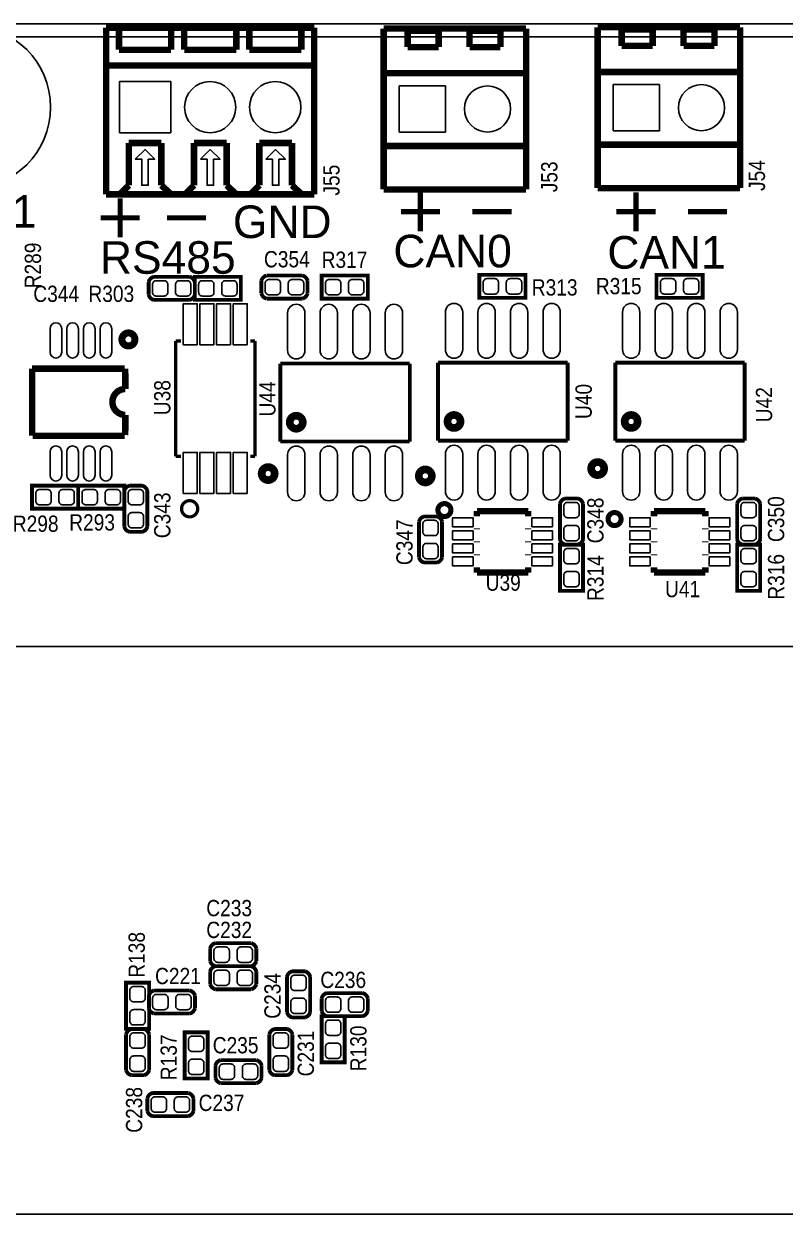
# Model space of a CAD drawing. Extents: x 35 to 236, y 10 to 166.
# Drawn here: x 117.13 to 146.84, y 118.4 to 165 of the extents above; entities that cross this region are included whole.
import ezdxf

# ---------------------------------------------------------------- set-up
doc = ezdxf.new("R2010")
doc.units = 0
for name, color, linetype in [('BG_OUTLINE', 254, 'CONTINUOUS'), ('BG_SILKSCREEN_TOP', 254, 'CONTINUOUS'), ('PG_SILKSCREEN_TOP', 254, 'CONTINUOUS'), ('PIN_SOLDERMASK_TOP', 85, 'CONTINUOUS'), ('RD_SILKSCREEN_TOP', 142, 'CONTINUOUS'), ('RKI_ALL', 43, 'CONTINUOUS')]:
    doc.layers.add(name, color=color, linetype=linetype)

msp = doc.modelspace()

# ---------------------------------------------------------------- linework, layer by layer
at = {"layer": 'BG_OUTLINE'}
msp.add_lwpolyline([(35, 12), (35, 121.6358, -0.414214), (37.286, 123.9218), (41.2, 123.9218), (41.2, 157.5018), (37.286, 157.5018, -0.414214), (35, 159.7878), (35, 163, -0.414214), (37, 165), (228, 165, -0.414214), (230, 163), (230, 12, -0.414214), (228, 10), (37, 10, -0.414214)], format="xyb", close=True, dxfattribs=at)
for points in [[(37, 165), (228, 165)], [(228, 165), (37, 165)]]:
    msp.add_lwpolyline(points, dxfattribs=at)
at = {"layer": 'BG_SILKSCREEN_TOP', "const_width": 0.2032}
for points in [[(132.604, 156.9092), (132.604, 158.4332)], [(141.016, 156.9092), (141.016, 158.4332)], [(120.888, 156.668), (120.888, 158.192)], [(120.126, 157.43), (121.65, 157.43)], [(122.72, 157.43), (124.244, 157.43)], [(131.842, 157.6712), (133.366, 157.6712)], [(134.636, 157.6712), (136.16, 157.6712)], [(140.254, 157.6712), (141.778, 157.6712)], [(143.048, 157.6712), (144.572, 157.6712)]]:
    msp.add_lwpolyline(points, dxfattribs=at)
at = {"layer": 'PG_SILKSCREEN_TOP'}
for points, const_width in [([(128.4602, 164.8501), (120.3401, 164.8501)], 0.254), ([(120.3401, 164.8501), (120.3401, 158.3502)], 0.254), ([(120.8422, 164.8501), (120.8422, 163.99)], 0.254), ([(122.8763, 163.99), (122.8763, 164.8501)], 0.254), ([(123.3868, 164.8511), (123.3868, 163.99)], 0.254), ([(125.4213, 163.99), (125.4213, 164.8511)], 0.254), ([(125.9268, 164.8501), (125.9268, 163.99)], 0.254), ([(127.9608, 163.99), (127.9608, 164.8501)], 0.254), ([(128.4602, 164.8501), (128.4602, 158.3502)], 0.254), ([(139.5199, 164.8694), (139.5199, 158.59)], 0.254), ([(145.08, 164.8694), (139.5199, 164.8694)], 0.254), ([(145.08, 164.8694), (145.08, 158.59)], 0.254), ([(131.1699, 164.8194), (131.1699, 158.54)], 0.254), ([(136.73, 164.8194), (131.1699, 164.8194)], 0.254), ([(133.315, 164.728), (132.1085, 164.728)], 0.254), ([(132.1085, 164.728), (132.1085, 164.093)], 0.254), ([(133.315, 164.093), (133.315, 164.728)], 0.254), ([(135.728, 164.728), (134.5215, 164.728)], 0.254), ([(134.5215, 164.728), (134.5215, 164.093)], 0.254), ([(135.728, 164.093), (135.728, 164.728)], 0.254), ([(136.73, 164.8194), (136.73, 158.54)], 0.254), ([(141.665, 164.778), (140.4585, 164.778)], 0.254), ([(140.4585, 164.778), (140.4585, 164.143)], 0.254), ([(141.665, 164.143), (141.665, 164.778)], 0.254), ([(144.078, 164.778), (142.8715, 164.778)], 0.254), ([(142.8715, 164.778), (142.8715, 164.143)], 0.254), ([(144.078, 164.143), (144.078, 164.778)], 0.254), ([(120.8422, 163.99), (122.8763, 163.99)], 0.254), ([(123.3868, 163.99), (125.4213, 163.99)], 0.254), ([(125.9268, 163.99), (127.9608, 163.99)], 0.254), ([(132.1085, 164.093), (133.315, 164.093)], 0.254), ([(134.5215, 164.093), (135.728, 164.093)], 0.254), ([(140.4585, 164.143), (141.665, 164.143)], 0.254), ([(142.8715, 164.143), (144.078, 164.143)], 0.254), ([(128.4602, 163.3776), (120.3403, 163.3776)], 0.254), ([(136.73, 163.0752), (131.1699, 163.0752)], 0.254), ([(145.08, 163.1252), (139.5199, 163.1252)], 0.254), ([(121.2253, 158.702), (121.2253, 160.353)], 0.254), ([(121.2253, 160.353), (122.4953, 160.353)], 0.254), ([(122.4953, 160.353), (122.4953, 158.702)], 0.254), ([(123.7716, 158.7007), (123.7716, 160.3517)], 0.254), ([(123.7716, 160.3517), (125.0416, 160.3517)], 0.254), ([(125.0416, 160.3517), (125.0416, 158.7007)], 0.254), ([(126.3215, 158.7007), (126.3215, 160.3517)], 0.254), ([(126.3215, 160.3517), (127.5915, 160.3517)], 0.254), ([(127.5915, 160.3517), (127.5915, 158.7007)], 0.254), ([(136.73, 160.2375), (131.1699, 160.2375)], 0.254), ([(145.08, 160.2875), (139.5199, 160.2875)], 0.254), ([(128.4602, 158.3502), (120.3401, 158.3502)], 0.254), ([(120.8732, 158.3502), (121.2253, 158.702)], 0.254), ([(122.4953, 158.702), (122.8801, 158.3502)], 0.254), ([(123.4186, 158.3502), (123.7716, 158.7007)], 0.254), ([(125.0416, 158.7007), (125.4277, 158.3502)], 0.254), ([(125.9685, 158.3502), (126.3215, 158.7007)], 0.254), ([(127.5915, 158.7007), (127.9776, 158.3502)], 0.254), ([(136.73, 158.54), (131.1699, 158.54)], 0.254), ([(145.08, 158.59), (139.5199, 158.59)], 0.254), ([(125.6, 154.48), (125.6, 154.23), (123.8, 154.23), (123.8, 155.13), (125.6, 155.13), (125.6, 154.48)], 0.15), ([(128.75, 154.93), (128.75, 155.18), (130.55, 155.18), (130.55, 154.28), (128.75, 154.28), (128.75, 154.93)], 0.15), ([(134.9057, 154.9595), (134.9057, 155.2095), (136.7057, 155.2095), (136.7057, 154.3095), (134.9057, 154.3095), (134.9057, 154.9595)], 0.15), ([(141.8177, 154.9595), (141.8177, 155.2095), (143.6177, 155.2095), (143.6177, 154.3095), (141.8177, 154.3095), (141.8177, 154.9595)], 0.15), ([(122, 154.93), (122, 154.43)], 0.15), ([(126.4, 154.98), (126.4, 154.48)], 0.15), ([(123.2671, 152.63), (123.05, 152.63)], 0.127), ([(123.05, 152.63), (123.05, 148.13)], 0.127), ([(126.15, 152.63), (125.9708, 152.63)], 0.127), ([(126.15, 148.13), (126.15, 152.63)], 0.127), ([(117.4528, 148.927), (117.4528, 151.5432)], 0.254), ([(117.4528, 151.5432), (121.0596, 151.5432)], 0.254), ([(121.085, 151.5432), (121.0952, 150.7558)], 0.254), ([(127.1389, 151.7467), (132.1915, 151.7467)], 0.1524), ([(127.1389, 148.7037), (127.1389, 151.7467)], 0.1524), ([(132.1915, 151.7467), (132.1915, 148.7037)], 0.1524), ([(133.2946, 151.7762), (138.3472, 151.7762)], 0.1524), ([(133.2946, 148.7332), (133.2946, 151.7762)], 0.1524), ([(138.3472, 151.7762), (138.3472, 148.7332)], 0.1524), ([(140.2066, 151.7762), (145.2592, 151.7762)], 0.1524), ([(140.2066, 148.7332), (140.2066, 151.7762)], 0.1524), ([(145.2592, 151.7762), (145.2592, 148.7332)], 0.1524), ([(121.0952, 149.7398), (121.085, 148.9524)], 0.254), ([(121.0596, 148.927), (117.4782, 148.927)], 0.254), ([(132.1915, 148.7037), (127.1389, 148.7037)], 0.1524), ([(138.3472, 148.7332), (133.2946, 148.7332)], 0.1524), ([(145.2592, 148.7332), (140.2066, 148.7332)], 0.1524), ([(123.2671, 148.13), (123.05, 148.13)], 0.127), ([(126.15, 148.13), (125.9708, 148.13)], 0.127), ([(117.45, 146.73), (117.45, 146.98), (119.25, 146.98), (119.25, 146.08), (117.45, 146.08), (117.45, 146.73)], 0.15), ([(119.25, 146.73), (119.25, 146.98), (121.05, 146.98), (121.05, 146.08), (119.25, 146.08), (119.25, 146.73)], 0.15), ([(138.75, 146.48), (138.25, 146.48)], 0.15), ([(145.662, 146.48), (145.162, 146.48)], 0.15), ([(134.8083, 145.9877), (136.8098, 145.9877)], 0.254), ([(134.8083, 145.9877), (134.8083, 145.7895)], 0.254), ([(136.8098, 145.9877), (136.8098, 145.7895)], 0.254), ([(141.7203, 145.9877), (143.7218, 145.9877)], 0.254), ([(141.7203, 145.9877), (141.7203, 145.7896)], 0.254), ([(143.7218, 145.9877), (143.7218, 145.7896)], 0.254), ([(133.25, 145.78), (132.75, 145.78)], 0.15), ([(134.8083, 145.312), (134.8083, 145.2815)], 0.254), ([(136.8098, 145.312), (136.8098, 145.2815)], 0.254), ([(141.7203, 145.3121), (141.7203, 145.2816)], 0.254), ([(143.7218, 145.3121), (143.7218, 145.2816)], 0.254), ([(121.25, 145.18), (121.75, 145.18)], 0.15), ([(134.8083, 144.804), (134.8083, 144.7735)], 0.254), ([(136.8098, 144.804), (136.8098, 144.7735)], 0.254), ([(141.7203, 144.8041), (141.7203, 144.7736)], 0.254), ([(143.7218, 144.8041), (143.7218, 144.7736)], 0.254), ([(138.7, 144.68), (138.95, 144.68), (138.95, 142.88), (138.05, 142.88), (138.05, 144.68), (138.7, 144.68)], 0.15), ([(145.612, 144.68), (145.862, 144.68), (145.862, 142.88), (144.962, 142.88), (144.962, 144.68), (145.612, 144.68)], 0.15), ([(134.8083, 144.296), (134.8083, 144.2655)], 0.254), ([(136.8098, 144.296), (136.8098, 144.2655)], 0.254), ([(141.7203, 144.2961), (141.7203, 144.2656)], 0.254), ([(143.7218, 144.2961), (143.7218, 144.2656)], 0.254), ([(134.8083, 143.788), (134.8083, 143.5899)], 0.254), ([(136.8098, 143.5899), (134.8083, 143.5899)], 0.254), ([(136.8098, 143.788), (136.8098, 143.5899)], 0.254), ([(141.7203, 143.7881), (141.7203, 143.59)], 0.254), ([(143.7218, 143.59), (141.7203, 143.59)], 0.254), ([(143.7218, 143.7881), (143.7218, 143.59)], 0.254), ([(124.4, 128.93), (124.4, 128.43)], 0.15), ([(124.4, 128.03), (124.4, 127.53)], 0.15), ([(128.1, 128.03), (127.6, 128.03)], 0.15), ([(121.7698, 127.586), (122.0198, 127.586), (122.0198, 125.786), (121.1198, 125.786), (121.1198, 127.586), (121.7698, 127.586)], 0.15), ([(122.006, 127.0822), (122.006, 126.5822)], 0.15), ([(130.55, 126.48), (130.55, 126.98)], 0.15), ([(129, 124.48), (128.75, 124.48), (128.75, 126.28), (129.65, 126.28), (129.65, 124.48), (129, 124.48)], 0.15), ([(124.0558, 125.65), (124.3058, 125.65), (124.3058, 123.85), (123.4058, 123.85), (123.4058, 125.65), (124.0558, 125.65)], 0.15), ([(126.4068, 123.865), (126.4068, 124.365)], 0.15), ([(121.3198, 123.977), (121.8198, 123.977)], 0.15), ([(126.9078, 123.977), (127.4078, 123.977)], 0.15), ([(123.75, 122.58), (123.75, 123.08)], 0.15)]:
    msp.add_lwpolyline(points, dxfattribs=dict(at, const_width=const_width))
for points in [[(121.479, 159.718), (121.86, 160.099), (122.241, 159.718), (121.987, 159.718), (121.987, 158.702), (121.733, 158.702), (121.733, 159.718)], [(124.0256, 159.717), (124.4066, 160.098), (124.7876, 159.717), (124.5336, 159.717), (124.5336, 158.701), (124.2796, 158.701), (124.2796, 159.717)], [(126.5755, 159.717), (126.9565, 160.098), (127.3375, 159.717), (127.0835, 159.717), (127.0835, 158.701), (126.8295, 158.701), (126.8295, 159.717)]]:
    msp.add_lwpolyline(points, close=True, dxfattribs=at)
for points, const_width in [([(122, 154.43, 0.265564), (122.2, 154.23), (123.6, 154.23, 0.265564), (123.8, 154.43), (123.8, 154.93, 0.265564), (123.6, 155.13), (122.2, 155.13, 0.265564), (122, 154.93)], 0.15), ([(126.4, 154.48, 0.265564), (126.6, 154.28), (128, 154.28, 0.265564), (128.2, 154.48), (128.2, 154.98, 0.265564), (128, 155.18), (126.6, 155.18, 0.265564), (126.4, 154.98)], 0.15), ([(121.3491, 152.6862, 1.000089), (121.0748, 152.6861, 0.999911), (121.3491, 152.6862)], 0.508), ([(121.0952, 150.7558, 1.000633), (121.0952, 149.7398)], 0.254), ([(127.9103, 149.4561, 0.999891), (127.6101, 149.4561, 1.000109), (127.9103, 149.4561)], 0.508), ([(134.066, 149.4856, 0.999891), (133.7657, 149.4856, 1.000109), (134.066, 149.4856)], 0.508), ([(140.978, 149.4856, 0.999891), (140.6777, 149.4856, 1.000109), (140.978, 149.4856)], 0.508), ([(126.8141, 147.4525, 1.000041), (126.5139, 147.4525, 0.999959), (126.8141, 147.4525)], 0.508), ([(132.9456, 147.3599, 1.000051), (132.6453, 147.3598, 0.999949), (132.9456, 147.3599)], 0.508), ([(139.6708, 147.6488, 1.000048), (139.3706, 147.6487, 0.999952), (139.6708, 147.6488)], 0.508), ([(121.75, 145.18, 0.265564), (121.95, 145.38), (121.95, 146.78, 0.265564), (121.75, 146.98), (121.25, 146.98, 0.265564), (121.05, 146.78), (121.05, 145.38, 0.265564), (121.25, 145.18)], 0.15), ([(123.9162, 146.08, 0.999973), (123.2838, 146.0801, 1.000027), (123.9162, 146.08)], 0.127), ([(133.6411, 146.0278, 1.000063), (133.4429, 146.0277, 0.999937), (133.6411, 146.0278)], 0.508), ([(138.25, 146.48, 0.265564), (138.05, 146.28), (138.05, 144.88, 0.265564), (138.25, 144.68), (138.75, 144.68, 0.265564), (138.95, 144.88), (138.95, 146.28, 0.265564), (138.75, 146.48)], 0.15), ([(145.162, 146.48, 0.265564), (144.962, 146.28), (144.962, 144.88, 0.265564), (145.162, 144.68), (145.662, 144.68, 0.265564), (145.862, 144.88), (145.862, 146.28, 0.265564), (145.662, 146.48)], 0.15), ([(140.28, 145.6778, 0.999822), (140.082, 145.6779, 1.000178), (140.28, 145.6778)], 0.508), ([(132.75, 145.78, 0.265564), (132.55, 145.58), (132.55, 144.18, 0.265564), (132.75, 143.98), (133.25, 143.98, 0.265564), (133.45, 144.18), (133.45, 145.58, 0.265564), (133.25, 145.78)], 0.15), ([(124.4, 128.43, 0.265564), (124.6, 128.23), (126, 128.23, 0.265564), (126.2, 128.43), (126.2, 128.93, 0.265564), (126, 129.13), (124.6, 129.13, 0.265564), (124.4, 128.93)], 0.15), ([(124.4, 127.53, 0.265564), (124.6, 127.33), (126, 127.33, 0.265564), (126.2, 127.53), (126.2, 128.03, 0.265564), (126, 128.23), (124.6, 128.23, 0.265564), (124.4, 128.03)], 0.15), ([(127.6, 128.03, 0.265564), (127.4, 127.83), (127.4, 126.43, 0.265564), (127.6, 126.23), (128.1, 126.23, 0.265564), (128.3, 126.43), (128.3, 127.83, 0.265564), (128.1, 128.03)], 0.15), ([(122.006, 126.5822, 0.265564), (122.206, 126.3822), (123.606, 126.3822, 0.265564), (123.806, 126.5822), (123.806, 127.0822, 0.265564), (123.606, 127.2822), (122.206, 127.2822, 0.265564), (122.006, 127.0822)], 0.15), ([(130.55, 126.98, 0.265564), (130.35, 127.18), (128.95, 127.18, 0.265564), (128.75, 126.98), (128.75, 126.48, 0.265564), (128.95, 126.28), (130.35, 126.28, 0.265564), (130.55, 126.48)], 0.15), ([(121.8198, 123.977, 0.265564), (122.0198, 124.177), (122.0198, 125.577, 0.265564), (121.8198, 125.777), (121.3198, 125.777, 0.265564), (121.1198, 125.577), (121.1198, 124.177, 0.265564), (121.3198, 123.977)], 0.15), ([(127.4078, 123.977, 0.265564), (127.6078, 124.177), (127.6078, 125.577, 0.265564), (127.4078, 125.777), (126.9078, 125.777, 0.265564), (126.7078, 125.577), (126.7078, 124.177, 0.265564), (126.9078, 123.977)], 0.15), ([(126.4068, 124.365, 0.265564), (126.2068, 124.565), (124.8068, 124.565, 0.265564), (124.6068, 124.365), (124.6068, 123.865, 0.265564), (124.8068, 123.665), (126.2068, 123.665, 0.265564), (126.4068, 123.865)], 0.15), ([(123.75, 123.08, 0.265564), (123.55, 123.28), (122.15, 123.28, 0.265564), (121.95, 123.08), (121.95, 122.58, 0.265564), (122.15, 122.38), (123.55, 122.38, 0.265564), (123.75, 122.58)], 0.15)]:
    msp.add_lwpolyline(points, format="xyb", dxfattribs=dict(at, const_width=const_width))
for points in [[(87.5722, 133.4767), (87.5722, 140.7017), (164.8471, 140.7017)], [(165.0473, 118.5519), (87.5722, 118.5519), (87.5722, 125.7782)]]:
    msp.add_lwpolyline(points, dxfattribs=at)
at = {"layer": 'PIN_SOLDERMASK_TOP'}
for points in [[(120.86, 160.75), (120.86, 162.75), (122.86, 162.75), (122.86, 160.75)], [(131.7799, 160.7799), (131.7799, 162.58), (133.58, 162.58), (133.58, 160.7799)], [(140.1299, 160.8299), (140.1299, 162.63), (141.93, 162.63), (141.93, 160.8299)], [(123.9, 152.48), (123.35, 152.48), (123.35, 154.08), (123.9, 154.08)], [(124.55, 152.48), (124, 152.48), (124, 154.08), (124.55, 154.08)], [(125.2, 152.48), (124.65, 152.48), (124.65, 154.08), (125.2, 154.08)], [(125.85, 152.48), (125.3, 152.48), (125.3, 154.08), (125.85, 154.08)], [(123.9, 146.68), (123.35, 146.68), (123.35, 148.28), (123.9, 148.28)], [(124.55, 146.68), (124, 146.68), (124, 148.28), (124.55, 148.28)], [(125.2, 146.68), (124.65, 146.68), (124.65, 148.28), (125.2, 148.28)], [(125.85, 146.68), (125.3, 146.68), (125.3, 148.28), (125.85, 148.28)], [(134.6609, 145.3756), (133.8583, 145.3756), (133.8583, 145.726), (134.6609, 145.726)], [(137.7597, 145.3756), (136.9571, 145.3756), (136.9571, 145.726), (137.7597, 145.726)], [(141.5729, 145.3756), (140.7703, 145.3756), (140.7703, 145.726), (141.5729, 145.726)], [(144.6717, 145.3756), (143.8691, 145.3756), (143.8691, 145.726), (144.6717, 145.726)], [(134.6609, 144.8675), (133.8583, 144.8675), (133.8583, 145.2181), (134.6609, 145.2181)], [(137.7597, 144.8675), (136.9571, 144.8675), (136.9571, 145.2181), (137.7597, 145.2181)], [(141.5729, 144.8675), (140.7703, 144.8675), (140.7703, 145.2181), (141.5729, 145.2181)], [(144.6717, 144.8675), (143.8691, 144.8675), (143.8691, 145.2181), (144.6717, 145.2181)], [(134.6609, 144.3596), (133.8583, 144.3596), (133.8583, 144.71), (134.6609, 144.71)], [(137.7597, 144.3596), (136.9571, 144.3596), (136.9571, 144.71), (137.7597, 144.71)], [(141.5729, 144.3596), (140.7703, 144.3596), (140.7703, 144.71), (141.5729, 144.71)], [(144.6717, 144.3596), (143.8691, 144.3596), (143.8691, 144.71), (144.6717, 144.71)], [(134.6609, 143.8516), (133.8583, 143.8516), (133.8583, 144.2021), (134.6609, 144.2021)], [(137.7597, 143.8516), (136.9571, 143.8516), (136.9571, 144.2021), (137.7597, 144.2021)], [(141.5729, 143.8516), (140.7703, 143.8516), (140.7703, 144.2021), (141.5729, 144.2021)], [(144.6717, 143.8516), (143.8691, 143.8516), (143.8691, 144.2021), (144.6717, 144.2021)]]:
    msp.add_lwpolyline(points, close=True, dxfattribs=at)
for points in [[(122.3, 154.98), (122.6, 154.98, -0.414214), (122.75, 154.83), (122.75, 154.53, -0.414214), (122.6, 154.38), (122.3, 154.38, -0.414214), (122.15, 154.53), (122.15, 154.83, -0.414214)], [(123.2, 154.98), (123.5, 154.98, -0.414214), (123.65, 154.83), (123.65, 154.53, -0.414214), (123.5, 154.38), (123.2, 154.38, -0.414214), (123.05, 154.53), (123.05, 154.83, -0.414214)], [(124.1, 154.98), (124.4, 154.98, -0.414214), (124.55, 154.83), (124.55, 154.53, -0.414214), (124.4, 154.38), (124.1, 154.38, -0.414214), (123.95, 154.53), (123.95, 154.83, -0.414214)], [(125, 154.98), (125.3, 154.98, -0.414214), (125.45, 154.83), (125.45, 154.53, -0.414214), (125.3, 154.38), (125, 154.38, -0.414214), (124.85, 154.53), (124.85, 154.83, -0.414214)], [(126.7, 155.03), (127, 155.03, -0.414214), (127.15, 154.88), (127.15, 154.58, -0.414214), (127, 154.43), (126.7, 154.43, -0.414214), (126.55, 154.58), (126.55, 154.88, -0.414214)], [(127.6, 155.03), (127.9, 155.03, -0.414214), (128.05, 154.88), (128.05, 154.58, -0.414214), (127.9, 154.43), (127.6, 154.43, -0.414214), (127.45, 154.58), (127.45, 154.88, -0.414214)], [(129.35, 154.43), (129.05, 154.43, -0.414214), (128.9, 154.58), (128.9, 154.88, -0.414214), (129.05, 155.03), (129.35, 155.03, -0.414214), (129.5, 154.88), (129.5, 154.58, -0.414214)], [(130.25, 154.43), (129.95, 154.43, -0.414214), (129.8, 154.58), (129.8, 154.88, -0.414214), (129.95, 155.03), (130.25, 155.03, -0.414214), (130.4, 154.88), (130.4, 154.58, -0.414214)], [(135.5057, 154.4595), (135.2057, 154.4595, -0.414214), (135.0557, 154.6095), (135.0557, 154.9095, -0.414214), (135.2057, 155.0595), (135.5057, 155.0595, -0.414214), (135.6557, 154.9095), (135.6557, 154.6095, -0.414214)], [(136.4057, 154.4595), (136.1057, 154.4595, -0.414214), (135.9557, 154.6095), (135.9557, 154.9095, -0.414214), (136.1057, 155.0595), (136.4057, 155.0595, -0.414214), (136.5557, 154.9095), (136.5557, 154.6095, -0.414214)], [(142.4177, 154.4595), (142.1177, 154.4595, -0.414214), (141.9677, 154.6095), (141.9677, 154.9095, -0.414214), (142.1177, 155.0595), (142.4177, 155.0595, -0.414214), (142.5677, 154.9095), (142.5677, 154.6095, -0.414214)], [(143.3177, 154.4595), (143.0177, 154.4595, -0.414214), (142.8677, 154.6095), (142.8677, 154.9095, -0.414214), (143.0177, 155.0595), (143.3177, 155.0595, -0.414214), (143.4677, 154.9095), (143.4677, 154.6095, -0.414214)], [(128.098, 153.7238), (128.098, 152.2622, -1), (127.4224, 152.2622), (127.4224, 153.7238, -1)], [(129.368, 153.7238), (129.368, 152.2622, -1), (128.6924, 152.2622), (128.6924, 153.7238, -1)], [(130.638, 153.7238), (130.638, 152.2622, -1), (129.9624, 152.2622), (129.9624, 153.7238, -1)], [(131.908, 153.7238), (131.908, 152.2622, -1), (131.2324, 152.2622), (131.2324, 153.7238, -1)], [(134.2537, 153.7533), (134.2537, 152.2917, -1), (133.5781, 152.2917), (133.5781, 153.7533, -1)], [(135.5237, 153.7533), (135.5237, 152.2917, -1), (134.8481, 152.2917), (134.8481, 153.7533, -1)], [(136.7937, 153.7533), (136.7937, 152.2917, -1), (136.1181, 152.2917), (136.1181, 153.7533, -1)], [(138.0637, 153.7533), (138.0637, 152.2917, -1), (137.3881, 152.2917), (137.3881, 153.7533, -1)], [(141.1657, 153.7533), (141.1657, 152.2917, -1), (140.4901, 152.2917), (140.4901, 153.7533, -1)], [(142.4357, 153.7533), (142.4357, 152.2917, -1), (141.7601, 152.2917), (141.7601, 153.7533, -1)], [(143.7057, 153.7533), (143.7057, 152.2917, -1), (143.0301, 152.2917), (143.0301, 153.7533, -1)], [(144.9757, 153.7533), (144.9757, 152.2917, -1), (144.3001, 152.2917), (144.3001, 153.7533, -1)], [(118.1538, 152.1909), (118.1538, 153.1053, -1), (118.611, 153.1053), (118.611, 152.1909, -1)], [(118.8041, 152.1909), (118.8041, 153.1053, -1), (119.2613, 153.1053), (119.2613, 152.1909, -1)], [(119.4543, 152.1909), (119.4543, 153.1053, -1), (119.9115, 153.1053), (119.9115, 152.1909, -1)], [(120.1046, 152.1909), (120.1046, 153.1053, -1), (120.5618, 153.1053), (120.5618, 152.1909, -1)], [(118.1538, 147.3903), (118.1538, 148.3047, -1), (118.611, 148.3047), (118.611, 147.3903, -1)], [(118.8041, 147.3903), (118.8041, 148.3047, -1), (119.2613, 148.3047), (119.2613, 147.3903, -1)], [(119.4543, 147.3903), (119.4543, 148.3047, -1), (119.9115, 148.3047), (119.9115, 147.3903, -1)], [(120.1046, 147.3903), (120.1046, 148.3047, -1), (120.5618, 148.3047), (120.5618, 147.3903, -1)], [(128.098, 148.1882), (128.098, 146.7266, -1), (127.4224, 146.7266), (127.4224, 148.1882, -1)], [(129.368, 148.1882), (129.368, 146.7266, -1), (128.6924, 146.7266), (128.6924, 148.1882, -1)], [(130.638, 148.1882), (130.638, 146.7266, -1), (129.9624, 146.7266), (129.9624, 148.1882, -1)], [(131.908, 148.1882), (131.908, 146.7266, -1), (131.2324, 146.7266), (131.2324, 148.1882, -1)], [(134.2537, 148.2177), (134.2537, 146.7561, -1), (133.5781, 146.7561), (133.5781, 148.2177, -1)], [(135.5237, 148.2177), (135.5237, 146.7561, -1), (134.8481, 146.7561), (134.8481, 148.2177, -1)], [(136.7937, 148.2177), (136.7937, 146.7561, -1), (136.1181, 146.7561), (136.1181, 148.2177, -1)], [(138.0637, 148.2177), (138.0637, 146.7561, -1), (137.3881, 146.7561), (137.3881, 148.2177, -1)], [(141.1657, 148.2177), (141.1657, 146.7561, -1), (140.4901, 146.7561), (140.4901, 148.2177, -1)], [(142.4357, 148.2177), (142.4357, 146.7561, -1), (141.7601, 146.7561), (141.7601, 148.2177, -1)], [(143.7057, 148.2177), (143.7057, 146.7561, -1), (143.0301, 146.7561), (143.0301, 148.2177, -1)], [(144.9757, 148.2177), (144.9757, 146.7561, -1), (144.3001, 146.7561), (144.3001, 148.2177, -1)], [(118.05, 146.23), (117.75, 146.23, -0.414214), (117.6, 146.38), (117.6, 146.68, -0.414214), (117.75, 146.83), (118.05, 146.83, -0.414214), (118.2, 146.68), (118.2, 146.38, -0.414214)], [(118.95, 146.23), (118.65, 146.23, -0.414214), (118.5, 146.38), (118.5, 146.68, -0.414214), (118.65, 146.83), (118.95, 146.83, -0.414214), (119.1, 146.68), (119.1, 146.38, -0.414214)], [(119.85, 146.23), (119.55, 146.23, -0.414214), (119.4, 146.38), (119.4, 146.68, -0.414214), (119.55, 146.83), (119.85, 146.83, -0.414214), (120, 146.68), (120, 146.38, -0.414214)], [(120.75, 146.23), (120.45, 146.23, -0.414214), (120.3, 146.38), (120.3, 146.68, -0.414214), (120.45, 146.83), (120.75, 146.83, -0.414214), (120.9, 146.68), (120.9, 146.38, -0.414214)], [(121.2, 146.38), (121.2, 146.68, -0.414214), (121.35, 146.83), (121.65, 146.83, -0.414214), (121.8, 146.68), (121.8, 146.38, -0.414214), (121.65, 146.23), (121.35, 146.23, -0.414214)], [(138.8, 146.18), (138.8, 145.88, -0.414214), (138.65, 145.73), (138.35, 145.73, -0.414214), (138.2, 145.88), (138.2, 146.18, -0.414214), (138.35, 146.33), (138.65, 146.33, -0.414214)], [(145.712, 146.18), (145.712, 145.88, -0.414214), (145.562, 145.73), (145.262, 145.73, -0.414214), (145.112, 145.88), (145.112, 146.18, -0.414214), (145.262, 146.33), (145.562, 146.33, -0.414214)], [(121.2, 145.48), (121.2, 145.78, -0.414214), (121.35, 145.93), (121.65, 145.93, -0.414214), (121.8, 145.78), (121.8, 145.48, -0.414214), (121.65, 145.33), (121.35, 145.33, -0.414214)], [(133.3, 145.48), (133.3, 145.18, -0.414214), (133.15, 145.03), (132.85, 145.03, -0.414214), (132.7, 145.18), (132.7, 145.48, -0.414214), (132.85, 145.63), (133.15, 145.63, -0.414214)], [(138.8, 145.28), (138.8, 144.98, -0.414214), (138.65, 144.83), (138.35, 144.83, -0.414214), (138.2, 144.98), (138.2, 145.28, -0.414214), (138.35, 145.43), (138.65, 145.43, -0.414214)], [(145.712, 145.28), (145.712, 144.98, -0.414214), (145.562, 144.83), (145.262, 144.83, -0.414214), (145.112, 144.98), (145.112, 145.28, -0.414214), (145.262, 145.43), (145.562, 145.43, -0.414214)], [(133.3, 144.58), (133.3, 144.28, -0.414214), (133.15, 144.13), (132.85, 144.13, -0.414214), (132.7, 144.28), (132.7, 144.58, -0.414214), (132.85, 144.73), (133.15, 144.73, -0.414214)], [(138.2, 144.08), (138.2, 144.38, -0.414214), (138.35, 144.53), (138.65, 144.53, -0.414214), (138.8, 144.38), (138.8, 144.08, -0.414214), (138.65, 143.93), (138.35, 143.93, -0.414214)], [(145.112, 144.08), (145.112, 144.38, -0.414214), (145.262, 144.53), (145.562, 144.53, -0.414214), (145.712, 144.38), (145.712, 144.08, -0.414214), (145.562, 143.93), (145.262, 143.93, -0.414214)], [(138.2, 143.18), (138.2, 143.48, -0.414214), (138.35, 143.63), (138.65, 143.63, -0.414214), (138.8, 143.48), (138.8, 143.18, -0.414214), (138.65, 143.03), (138.35, 143.03, -0.414214)], [(145.112, 143.18), (145.112, 143.48, -0.414214), (145.262, 143.63), (145.562, 143.63, -0.414214), (145.712, 143.48), (145.712, 143.18, -0.414214), (145.562, 143.03), (145.262, 143.03, -0.414214)], [(124.7, 128.98), (125, 128.98, -0.414214), (125.15, 128.83), (125.15, 128.53, -0.414214), (125, 128.38), (124.7, 128.38, -0.414214), (124.55, 128.53), (124.55, 128.83, -0.414214)], [(125.6, 128.98), (125.9, 128.98, -0.414214), (126.05, 128.83), (126.05, 128.53, -0.414214), (125.9, 128.38), (125.6, 128.38, -0.414214), (125.45, 128.53), (125.45, 128.83, -0.414214)], [(124.7, 128.08), (125, 128.08, -0.414214), (125.15, 127.93), (125.15, 127.63, -0.414214), (125, 127.48), (124.7, 127.48, -0.414214), (124.55, 127.63), (124.55, 127.93, -0.414214)], [(125.6, 128.08), (125.9, 128.08, -0.414214), (126.05, 127.93), (126.05, 127.63, -0.414214), (125.9, 127.48), (125.6, 127.48, -0.414214), (125.45, 127.63), (125.45, 127.93, -0.414214)], [(128.15, 127.73), (128.15, 127.43, -0.414214), (128, 127.28), (127.7, 127.28, -0.414214), (127.55, 127.43), (127.55, 127.73, -0.414214), (127.7, 127.88), (128, 127.88, -0.414214)], [(121.2698, 126.986), (121.2698, 127.286, -0.414214), (121.4198, 127.436), (121.7198, 127.436, -0.414214), (121.8698, 127.286), (121.8698, 126.986, -0.414214), (121.7198, 126.836), (121.4198, 126.836, -0.414214)], [(122.306, 127.1322), (122.606, 127.1322, -0.414214), (122.756, 126.9822), (122.756, 126.6822, -0.414214), (122.606, 126.5322), (122.306, 126.5322, -0.414214), (122.156, 126.6822), (122.156, 126.9822, -0.414214)], [(123.206, 127.1322), (123.506, 127.1322, -0.414214), (123.656, 126.9822), (123.656, 126.6822, -0.414214), (123.506, 126.5322), (123.206, 126.5322, -0.414214), (123.056, 126.6822), (123.056, 126.9822, -0.414214)], [(128.15, 126.83), (128.15, 126.53, -0.414214), (128, 126.38), (127.7, 126.38, -0.414214), (127.55, 126.53), (127.55, 126.83, -0.414214), (127.7, 126.98), (128, 126.98, -0.414214)], [(129.35, 126.43), (129.05, 126.43, -0.414214), (128.9, 126.58), (128.9, 126.88, -0.414214), (129.05, 127.03), (129.35, 127.03, -0.414214), (129.5, 126.88), (129.5, 126.58, -0.414214)], [(130.25, 126.43), (129.95, 126.43, -0.414214), (129.8, 126.58), (129.8, 126.88, -0.414214), (129.95, 127.03), (130.25, 127.03, -0.414214), (130.4, 126.88), (130.4, 126.58, -0.414214)], [(121.2698, 126.086), (121.2698, 126.386, -0.414214), (121.4198, 126.536), (121.7198, 126.536, -0.414214), (121.8698, 126.386), (121.8698, 126.086, -0.414214), (121.7198, 125.936), (121.4198, 125.936, -0.414214)], [(129.5, 125.98), (129.5, 125.68, -0.414214), (129.35, 125.53), (129.05, 125.53, -0.414214), (128.9, 125.68), (128.9, 125.98, -0.414214), (129.05, 126.13), (129.35, 126.13, -0.414214)], [(121.2698, 125.177), (121.2698, 125.477, -0.414214), (121.4198, 125.627), (121.7198, 125.627, -0.414214), (121.8698, 125.477), (121.8698, 125.177, -0.414214), (121.7198, 125.027), (121.4198, 125.027, -0.414214)], [(123.5558, 125.05), (123.5558, 125.35, -0.414214), (123.7058, 125.5), (124.0058, 125.5, -0.414214), (124.1558, 125.35), (124.1558, 125.05, -0.414214), (124.0058, 124.9), (123.7058, 124.9, -0.414214)], [(126.8578, 125.177), (126.8578, 125.477, -0.414214), (127.0078, 125.627), (127.3078, 125.627, -0.414214), (127.4578, 125.477), (127.4578, 125.177, -0.414214), (127.3078, 125.027), (127.0078, 125.027, -0.414214)], [(129.5, 125.08), (129.5, 124.78, -0.414214), (129.35, 124.63), (129.05, 124.63, -0.414214), (128.9, 124.78), (128.9, 125.08, -0.414214), (129.05, 125.23), (129.35, 125.23, -0.414214)], [(121.2698, 124.277), (121.2698, 124.577, -0.414214), (121.4198, 124.727), (121.7198, 124.727, -0.414214), (121.8698, 124.577), (121.8698, 124.277, -0.414214), (121.7198, 124.127), (121.4198, 124.127, -0.414214)], [(123.5558, 124.15), (123.5558, 124.45, -0.414214), (123.7058, 124.6), (124.0058, 124.6, -0.414214), (124.1558, 124.45), (124.1558, 124.15, -0.414214), (124.0058, 124), (123.7058, 124, -0.414214)], [(126.8578, 124.277), (126.8578, 124.577, -0.414214), (127.0078, 124.727), (127.3078, 124.727, -0.414214), (127.4578, 124.577), (127.4578, 124.277, -0.414214), (127.3078, 124.127), (127.0078, 124.127, -0.414214)], [(125.2068, 123.815), (124.9068, 123.815, -0.414214), (124.7568, 123.965), (124.7568, 124.265, -0.414214), (124.9068, 124.415), (125.2068, 124.415, -0.414214), (125.3568, 124.265), (125.3568, 123.965, -0.414214)], [(126.1068, 123.815), (125.8068, 123.815, -0.414214), (125.6568, 123.965), (125.6568, 124.265, -0.414214), (125.8068, 124.415), (126.1068, 124.415, -0.414214), (126.2568, 124.265), (126.2568, 123.965, -0.414214)], [(122.55, 122.53), (122.25, 122.53, -0.414214), (122.1, 122.68), (122.1, 122.98, -0.414214), (122.25, 123.13), (122.55, 123.13, -0.414214), (122.7, 122.98), (122.7, 122.68, -0.414214)], [(123.45, 122.53), (123.15, 122.53, -0.414214), (123, 122.68), (123, 122.98, -0.414214), (123.15, 123.13), (123.45, 123.13, -0.414214), (123.6, 122.98), (123.6, 122.68, -0.414214)]]:
    msp.add_lwpolyline(points, format="xyb", close=True, dxfattribs=at)
for centre, radius in [((115, 161.75), 3.175), ((124.4, 161.75), 1), ((126.94, 161.75), 1), ((135.22, 161.68), 0.9001), ((143.57, 161.73), 0.9001)]:
    msp.add_circle(centre, radius, dxfattribs=at)
at = {"layer": 'RKI_ALL'}
msp.add_lwpolyline([(35.5, 121.6358, -0.414214), (37.286, 123.4218), (41.7, 123.4218), (41.7, 158.0018), (37.286, 158.0018, -0.414214), (35.5, 159.7878), (35.5, 163, -0.414214), (37, 164.5), (228, 164.5, -0.414214), (229.5, 163), (229.5, 12, -0.414214), (228, 10.5), (37, 10.5, -0.414214), (35.5, 12)], format="xyb", close=True, dxfattribs=at)

# ---------------------------------------------------------------- texts
at = {"layer": 'BG_SILKSCREEN_TOP', "width": 1.02}
for s, p in [('GND', (125.2897, 156.6428)), ('CAN0', (131.55, 155.5)), ('CAN1', (139.9, 155.45)), ('RS485', (120.1, 155.25))]:
    msp.add_text(s, height=1.27, dxfattribs=at).set_placement(p)
at = {"layer": 'RD_SILKSCREEN_TOP', "width": 0.88}
for s, p in [('J55', (129.45, 158.3)), ('J53', (137.95, 158.43)), ('J54', (146.05, 158.48)), ('R289', (117.8, 154.68)), ('U38', (122.85, 149.73)), ('U44', (126.95, 149.68)), ('U40', (139.2905, 149.5805)), ('U42', (146.3295, 149.4535)), ('C343', (122.85, 144.93)), ('C348', (139.75, 144.73)), ('C350', (146.8, 144.78)), ('C347', (132.3, 143.88)), ('R314', (139.75, 142.48)), ('R316', (146.8, 142.53)), ('R138', (121.85, 127.78)), ('C234', (127.15, 126.18)), ('R130', (130.5, 124.13)), ('R137', (123.1, 123.78)), ('C231', (128.45, 123.93)), ('C238', (121.75, 121.73))]:
    msp.add_text(s, height=0.635, rotation=90, dxfattribs=at).set_placement(p)
at = {"layer": 'RD_SILKSCREEN_TOP'}
for s, height, width, p in [('MH1', 1.27, 1.023622, (113.95, 157.05)), ('C354', 0.635, 0.88, (126.5, 155.5)), ('R317', 0.635, 0.88, (128.75, 155.48)), ('C344', 0.635, 0.88, (117.5, 154.15)), ('R303', 0.635, 0.88, (119.65, 154.15)), ('R313', 0.635, 0.88, (136.95, 154.4)), ('R315', 0.635, 0.88, (139.45, 154.45)), ('R293', 0.635, 0.88, (118.9, 145.23)), ('R298', 0.635, 0.88, (116.7, 145.18)), ('U39', 0.635, 0.88, (135.15, 142.88)), ('U41', 0.635, 0.88, (142.15, 142.63)), ('C233', 0.635, 0.88, (124.25, 130.18)), ('C232', 0.635, 0.88, (124.25, 129.33)), ('C221', 0.635, 0.88, (122.25, 127.53)), ('C236', 0.635, 0.88, (128.7, 127.38)), ('C235', 0.635, 0.88, (124.5, 124.83)), ('C237', 0.635, 0.88, (123.95, 122.58))]:
    msp.add_text(s, height=height, dxfattribs=dict(at, width=width)).set_placement(p)

doc.saveas('drawing.dxf')
